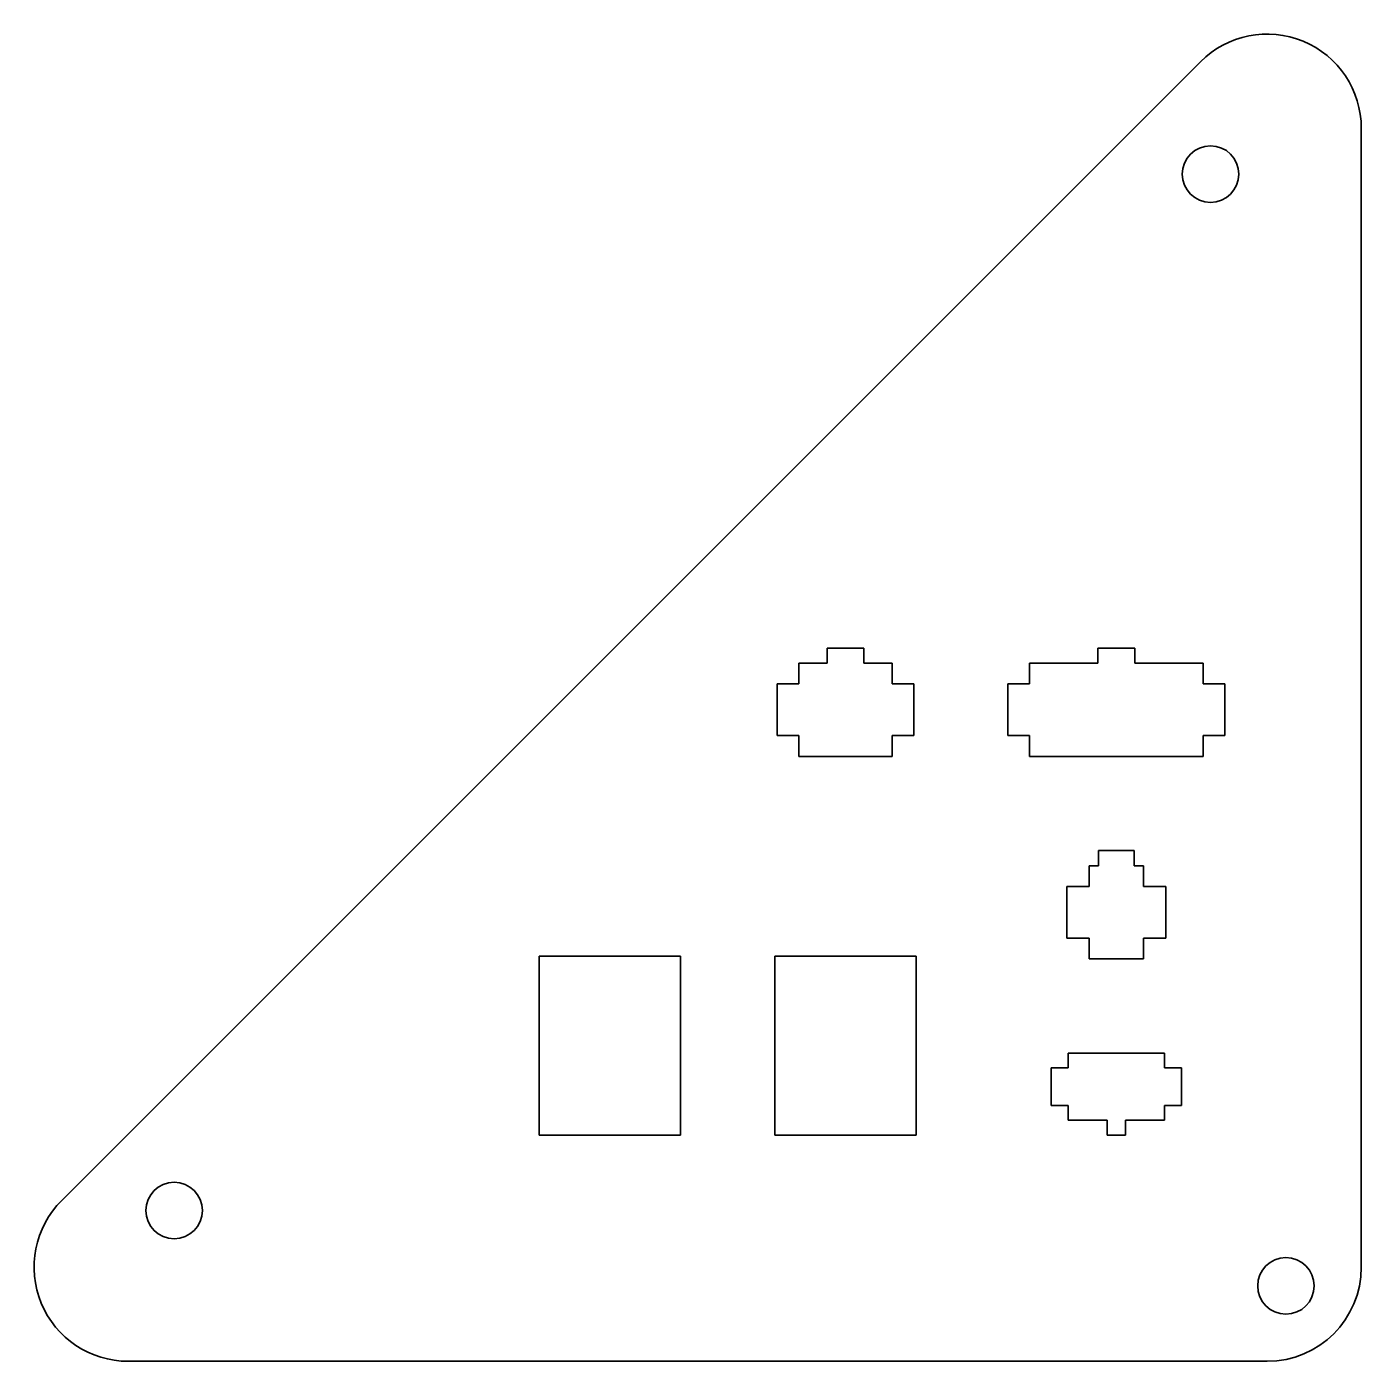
# Model space of a CAD drawing. Header units: inches. Extents: x -59 to 83, y -66 to 75.
import ezdxf

# ---------------------------------------------------------------- set-up
doc = ezdxf.new("R2010")
doc.units = ezdxf.units.IN
doc.header["$MEASUREMENT"] = 0
doc.layers.add('SIMUMAK Visible (ISO)', color=7, linetype='Continuous', lineweight=35)

# ---------------------------------------------------------------- blocks, each defined once
blk = doc.blocks.new('GLD-SMT-04-INFT03_Sheet_GLD-SMT-04-INFT03')
at = {"layer": 'SIMUMAK Visible (ISO)'}
for p, q in [((-67.5, -53.36), (53.36, 67.5)), ((70.43, 60.43), (70.43, -60.43)), ((13.73, 3.67), (13.73, 5.27)), ((13.73, 5.27), (17.63, 5.27)), ((17.63, 5.27), (17.63, 3.67)), ((42.48, 3.67), (42.48, 5.27)), ((42.48, 5.27), (46.38, 5.27)), ((46.38, 5.27), (46.38, 3.67)), ((10.73, 1.47), (10.73, 3.67)), ((10.73, 3.67), (13.73, 3.67)), ((17.63, 3.67), (20.63, 3.67)), ((20.63, 3.67), (20.63, 1.47)), ((35.23, 1.47), (35.23, 3.67)), ((35.23, 3.67), (42.48, 3.67)), ((46.38, 3.67), (53.63, 3.67)), ((53.63, 3.67), (53.63, 1.47)), ((8.43, -4.03), (8.43, 1.47)), ((8.43, 1.47), (10.73, 1.47)), ((20.63, 1.47), (22.93, 1.47)), ((22.93, 1.47), (22.93, -4.03)), ((32.93, -4.03), (32.93, 1.47)), ((32.93, 1.47), (35.23, 1.47)), ((53.63, 1.47), (55.93, 1.47)), ((55.93, 1.47), (55.93, -4.03)), ((10.73, -4.03), (8.43, -4.03)), ((10.73, -6.23), (10.73, -4.03)), ((22.93, -4.03), (20.63, -4.03)), ((20.63, -4.03), (20.63, -6.23)), ((35.23, -4.03), (32.93, -4.03)), ((35.23, -6.23), (35.23, -4.03)), ((55.93, -4.03), (53.63, -4.03)), ((53.63, -4.03), (53.63, -6.23)), ((20.63, -6.23), (10.73, -6.23)), ((53.63, -6.23), (35.23, -6.23)), ((42.53, -17.83), (42.53, -16.23)), ((42.53, -16.23), (46.33, -16.23)), ((46.33, -16.23), (46.33, -17.83)), ((41.53, -20.03), (41.53, -17.83)), ((41.53, -17.83), (42.53, -17.83)), ((46.33, -17.83), (47.33, -17.83)), ((47.33, -17.83), (47.33, -20.03)), ((39.18, -25.53), (39.18, -20.03)), ((39.18, -20.03), (41.53, -20.03)), ((47.33, -20.03), (49.68, -20.03)), ((49.68, -20.03), (49.68, -25.53)), ((41.53, -25.53), (39.18, -25.53)), ((41.53, -27.73), (41.53, -25.53)), ((49.68, -25.53), (47.33, -25.53)), ((47.33, -25.53), (47.33, -27.73)), ((-16.82, -27.43), (-1.82, -27.43)), ((-16.82, -46.43), (-16.82, -27.43)), ((-1.82, -27.43), (-1.82, -46.43)), ((8.18, -27.43), (23.18, -27.43)), ((8.18, -46.43), (8.18, -27.43)), ((23.18, -27.43), (23.18, -46.43)), ((47.33, -27.73), (41.53, -27.73)), ((39.32, -37.73), (49.53, -37.73)), ((39.32, -39.28), (39.32, -37.73)), ((49.53, -37.73), (49.53, -39.28)), ((37.53, -43.28), (37.53, -39.28)), ((37.53, -39.28), (39.32, -39.28)), ((49.53, -39.28), (51.33, -39.28)), ((51.33, -39.28), (51.33, -43.28)), ((39.32, -43.28), (37.53, -43.28)), ((39.32, -44.83), (39.32, -43.28)), ((51.33, -43.28), (49.53, -43.28)), ((49.53, -43.28), (49.53, -44.83)), ((43.44, -44.83), (39.32, -44.83)), ((43.44, -46.43), (43.44, -44.83)), ((49.53, -44.83), (45.42, -44.83)), ((45.42, -44.83), (45.42, -46.43)), ((-1.82, -46.43), (-16.82, -46.43)), ((23.18, -46.43), (8.18, -46.43)), ((45.42, -46.43), (43.44, -46.43)), ((60.43, -70.43), (-60.43, -70.43))]:
    blk.add_line(p, q, dxfattribs=at)
for centre in [(54.43, 55.57), (-55.57, -54.43), (62.43, -62.43)]:
    blk.add_circle(centre, 3, dxfattribs=at)
at = {"layer": 'SIMUMAK Visible (ISO)', "extrusion": (0, 0, -1)}
for centre, start, end in [((-60.43, 60.43), 45, 180), ((60.43, -60.43), 270, 45), ((-60.43, -60.43), 180, 270)]:
    blk.add_arc(centre, 10, start, end, dxfattribs=at)

msp = doc.modelspace()

# ---------------------------------------------------------------- block references
msp.add_blockref('GLD-SMT-04-INFT03_Sheet_GLD-SMT-04-INFT03', (12.52, 4.12))

doc.saveas('drawing.dxf')
